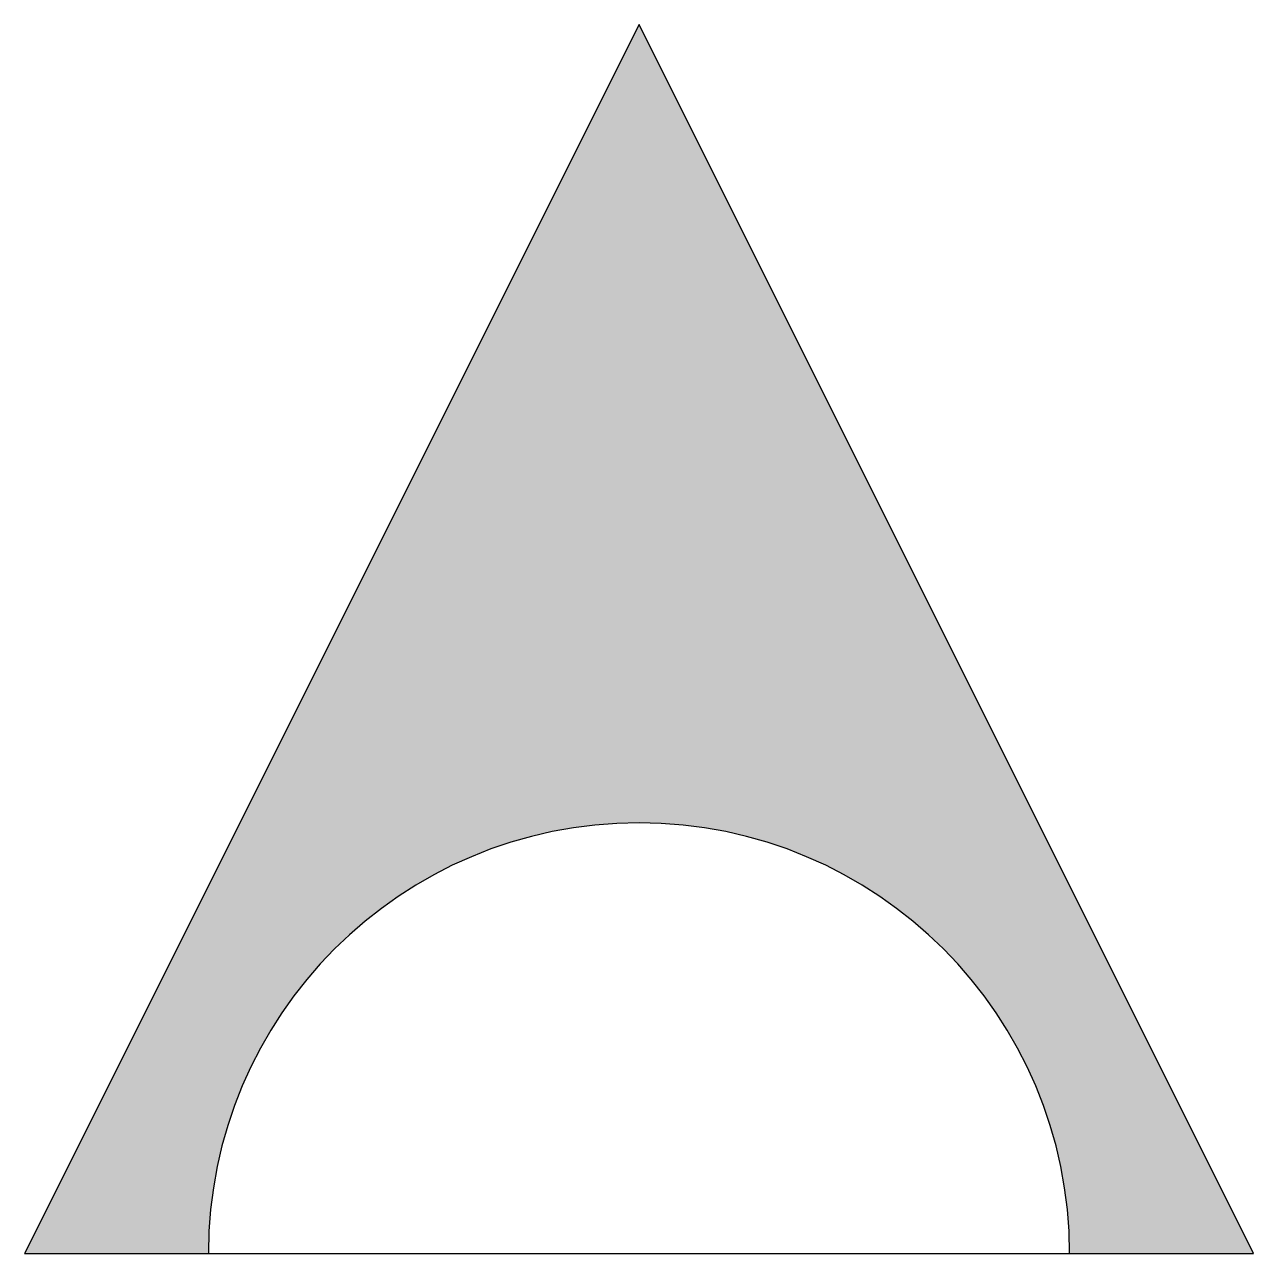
# Model space of a CAD drawing. Extents: x -0.75 to 0.75, y 0 to 1.5.
import ezdxf

# ---------------------------------------------------------------- set-up
doc = ezdxf.new("R2010")
doc.units = 0

msp = doc.modelspace()

# ---------------------------------------------------------------- hatches: boundary and pattern name
h = msp.add_hatch(color=256)
h.dxf.hatch_style = 1
h.paths.add_polyline_path([(0, 1.5), (-0.75, 0), (-0.5256, 0, -1), (0.5256, 0), (0.75, 0)])

# ---------------------------------------------------------------- linework, layer by layer
at = {"color": 0, "linetype": 'Continuous'}
msp.add_lwpolyline([(0.75, 0), (0, 1.5), (-0.75, 0)], close=True, dxfattribs=at)
msp.add_arc((0, 0), 0.5256, 0, 180, dxfattribs=at)

doc.saveas('drawing.dxf')
